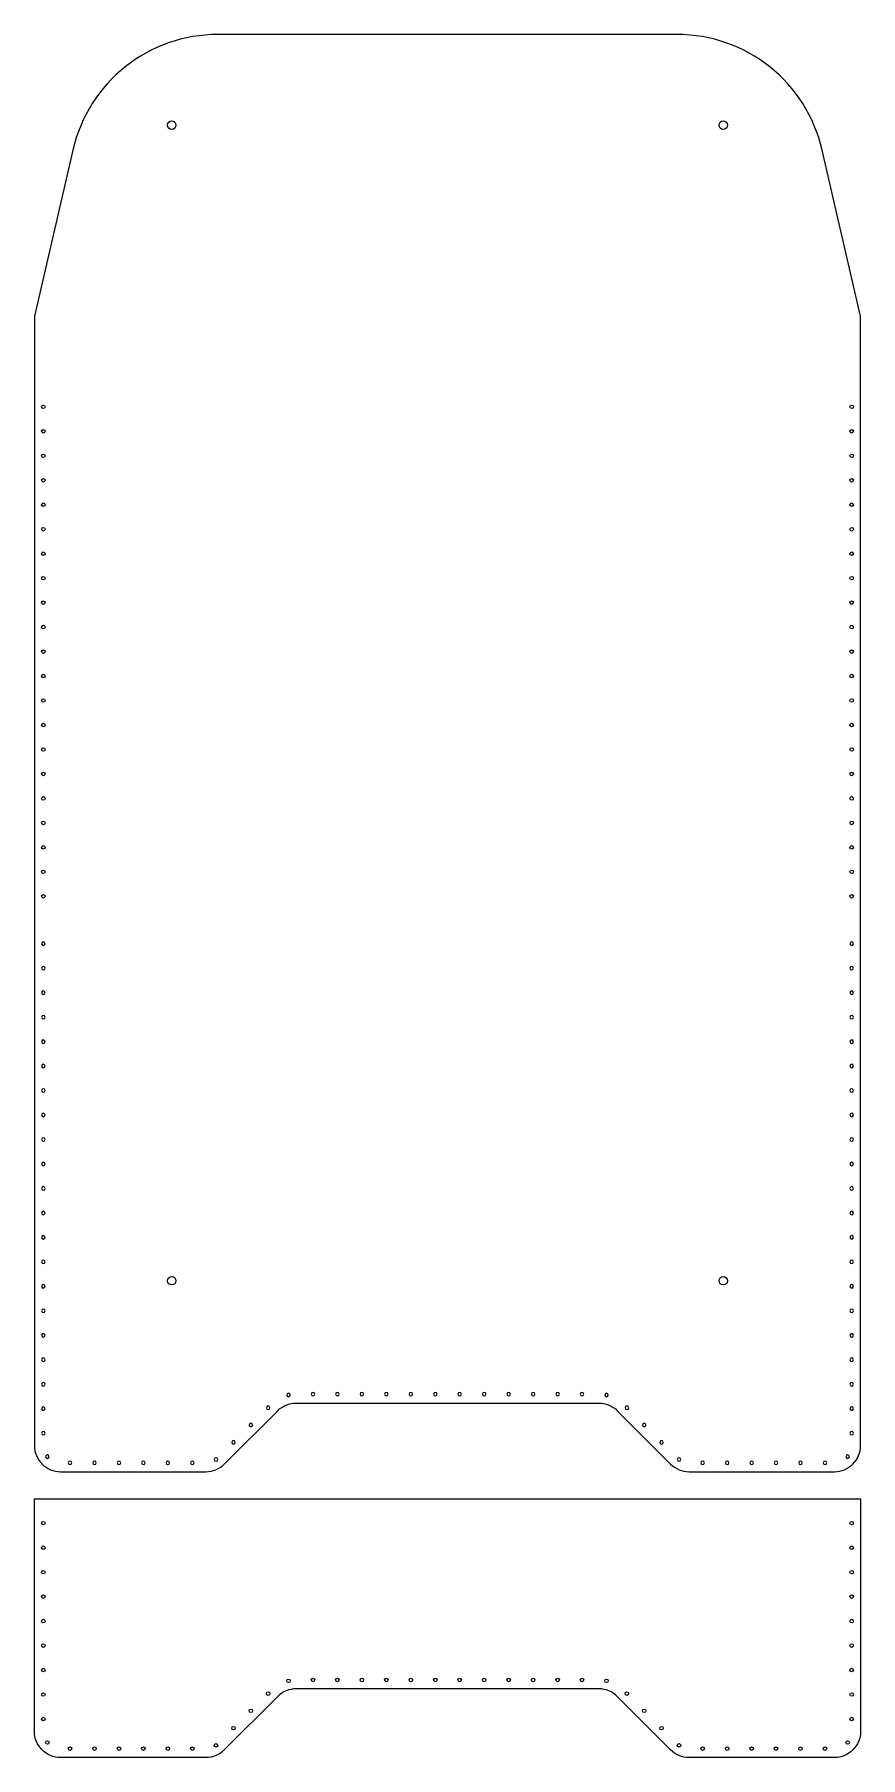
# Model space of a CAD drawing. Header units: millimetres. Extents: x 2664 to 3013, y 1177 to 1905.
import ezdxf

# ---------------------------------------------------------------- set-up
doc = ezdxf.new("R2010")
doc.units = ezdxf.units.MM

# ---------------------------------------------------------------- blocks, each defined once
blk = doc.blocks.new('*U9')
blk.add_circle((0, 0), 0.75)
blk = doc.blocks.new('*U11')
at = {"color": 0, "linetype": 'ByBlock', "lineweight": -2, "transparency": 16777216}
for p, rotation in [((2668.95, 1757.28), 49.9662518649373), ((2740.23, 1758.46), 323.7334094641539), ((2935.77, 1758.46), 36.26659053584745), ((3007.05, 1757.28), 310.0337481350643), ((2667.25, 1747.35), 90), ((2747.6, 1751.21), 314.9999999999997), ((2928.4, 1751.21), 44.99999999999992), ((3008.75, 1747.35), 269.9999999999999), ((2754.91, 1743.91), 314.9999999999997), ((2921.09, 1743.91), 44.99999999999992), ((2667.25, 1737.01), 90), ((2762.22, 1736.6), 314.9999999999997), ((2770.84, 1731.22), 347.4013014827826), ((2905.16, 1731.22), 12.59869851721642), ((2913.79, 1736.6), 44.99999999999992), ((3008.75, 1737.01), 269.9999999999999), ((2667.25, 1726.67), 90), ((3008.75, 1726.67), 269.9999999999999), ((2667.25, 1716.34), 90), ((3008.75, 1716.34), 269.9999999999999), ((2667.25, 1706), 90), ((3008.75, 1706), 269.9999999999999), ((2667.25, 1695.66), 90), ((3008.75, 1695.66), 269.9999999999999), ((2667.25, 1685.33), 90), ((3008.75, 1685.33), 269.9999999999999), ((2667.25, 1674.99), 90), ((3008.75, 1674.99), 269.9999999999999), ((2667.25, 1664.65), 90), ((3008.75, 1664.65), 269.9999999999999), ((2667.25, 1654.32), 90), ((3008.75, 1654.32), 269.9999999999999), ((2667.25, 1643.98), 90), ((3008.75, 1643.98), 269.9999999999999), ((2667.25, 1633.64), 90), ((3008.75, 1633.64), 269.9999999999999), ((2667.25, 1623.31), 90), ((3008.75, 1623.31), 269.9999999999999), ((2667.25, 1612.97), 90), ((3008.75, 1612.97), 269.9999999999999), ((2667.25, 1602.63), 90), ((3008.75, 1602.63), 269.9999999999999), ((2667.25, 1592.3), 90), ((3008.75, 1592.3), 269.9999999999999), ((2667.25, 1581.96), 90), ((3008.75, 1581.96), 269.9999999999999), ((2667.25, 1571.63), 90), ((3008.75, 1571.63), 269.9999999999999), ((2667.25, 1561.29), 90), ((3008.75, 1561.29), 269.9999999999999), ((2667.25, 1550.95), 90), ((3008.75, 1550.95), 269.9999999999999), ((2667.25, 1540.62), 90), ((3008.75, 1540.62), 269.9999999999999)]:
    blk.add_blockref('*U9', p, dxfattribs=dict(at, rotation=rotation))
for p in [(2678.52, 1759.87), (2688.85, 1759.87), (2699.19, 1759.87), (2709.52, 1759.87), (2719.86, 1759.87), (2730.2, 1759.87), (2945.8, 1759.87), (2956.14, 1759.87), (2966.48, 1759.87), (2976.81, 1759.87), (2987.15, 1759.87), (2997.49, 1759.87), (2781.15, 1730.87), (2791.49, 1730.87), (2801.82, 1730.87), (2812.16, 1730.87), (2822.5, 1730.87), (2832.83, 1730.87), (2843.17, 1730.87), (2853.51, 1730.87), (2863.84, 1730.87), (2874.18, 1730.87), (2884.52, 1730.87), (2894.85, 1730.87)]:
    blk.add_blockref('*U9', p, dxfattribs=at)

msp = doc.modelspace()

# ---------------------------------------------------------------- linework, layer by layer
msp.add_line((2663.5, 1785.62), (2663.5, 1785.62))
for points in [[(2663.5, 1308.62, 0.414214), (2674.5, 1297.62), (2735.94, 1297.62, 0.198912), (2743.72, 1300.84), (2766.28, 1323.39, -0.198912), (2774.06, 1326.62), (2901.94, 1326.62, -0.198912), (2909.72, 1323.39), (2932.28, 1300.84, 0.198912), (2940.06, 1297.62), (3001.5, 1297.62, 0.414214), (3012.5, 1308.62), (3012.5, 1785.62), (2996.3, 1855.79, 0.349216), (2934.92, 1904.62), (2741.09, 1904.62, 0.349216), (2679.7, 1855.79), (2663.5, 1785.62)], [(2663.5, 1286.2), (3012.5, 1286.2), (3012.5, 1187.9, -0.414214), (3001.5, 1176.9), (2940.06, 1176.9, -0.198912), (2932.28, 1180.12), (2909.72, 1202.68, 0.198912), (2901.94, 1205.9), (2774.06, 1205.9, 0.198912), (2766.28, 1202.68), (2743.72, 1180.12, -0.198912), (2735.94, 1176.9), (2674.5, 1176.9, -0.414214), (2663.5, 1187.9)]]:
    msp.add_lwpolyline(points, format="xyb", close=True)
for centre, radius in [((2721.48, 1866.27), 1.8), ((2954.52, 1866.27), 1.8), ((2667.25, 1747.35), 0.75), ((3008.75, 1747.35), 0.75), ((2667.25, 1737.01), 0.75), ((3008.75, 1737.01), 0.75), ((2667.25, 1726.67), 0.75), ((3008.75, 1726.67), 0.75), ((2667.25, 1716.34), 0.75), ((3008.75, 1716.34), 0.75), ((2667.25, 1706), 0.75), ((3008.75, 1706), 0.75), ((2667.25, 1695.66), 0.75), ((3008.75, 1695.66), 0.75), ((2667.25, 1685.33), 0.75), ((3008.75, 1685.33), 0.75), ((2667.25, 1674.99), 0.75), ((3008.75, 1674.99), 0.75), ((2667.25, 1664.65), 0.75), ((3008.75, 1664.65), 0.75), ((2667.25, 1654.32), 0.75), ((3008.75, 1654.32), 0.75), ((2667.25, 1643.98), 0.75), ((3008.75, 1643.98), 0.75), ((2667.25, 1633.64), 0.75), ((3008.75, 1633.64), 0.75), ((2667.25, 1623.31), 0.75), ((3008.75, 1623.31), 0.75), ((2667.25, 1612.97), 0.75), ((3008.75, 1612.97), 0.75), ((2667.25, 1602.63), 0.75), ((3008.75, 1602.63), 0.75), ((2667.25, 1592.3), 0.75), ((3008.75, 1592.3), 0.75), ((2667.25, 1581.96), 0.75), ((3008.75, 1581.96), 0.75), ((2667.25, 1571.63), 0.75), ((3008.75, 1571.63), 0.75), ((2667.25, 1561.29), 0.75), ((3008.75, 1561.29), 0.75), ((2667.25, 1550.95), 0.75), ((3008.75, 1550.95), 0.75), ((2667.25, 1540.62), 0.75), ((3008.75, 1540.62), 0.75), ((2721.48, 1378.27), 1.8), ((2954.52, 1378.27), 1.8), ((2667.25, 1275.86), 0.75), ((3008.75, 1275.86), 0.75), ((2667.25, 1265.53), 0.75), ((3008.75, 1265.53), 0.75), ((2667.25, 1255.19), 0.75), ((3008.75, 1255.19), 0.75), ((2667.25, 1244.85), 0.75), ((3008.75, 1244.85), 0.75), ((2667.25, 1234.52), 0.75), ((3008.75, 1234.52), 0.75), ((2667.25, 1224.18), 0.75), ((3008.75, 1224.18), 0.75), ((2667.25, 1213.84), 0.75), ((2770.84, 1209.29), 0.75), ((2781.15, 1209.65), 0.75), ((2791.49, 1209.65), 0.75), ((2801.82, 1209.65), 0.75), ((2812.16, 1209.65), 0.75), ((2822.5, 1209.65), 0.75), ((2832.83, 1209.65), 0.75), ((2843.17, 1209.65), 0.75), ((2853.51, 1209.65), 0.75), ((2863.84, 1209.65), 0.75), ((2874.18, 1209.65), 0.75), ((2884.52, 1209.65), 0.75), ((2894.85, 1209.65), 0.75), ((2905.16, 1209.29), 0.75), ((3008.75, 1213.84), 0.75), ((2667.25, 1203.51), 0.75), ((2762.22, 1203.92), 0.75), ((2913.79, 1203.92), 0.75), ((3008.75, 1203.51), 0.75), ((2667.25, 1193.17), 0.75), ((2754.91, 1196.61), 0.75), ((2921.09, 1196.61), 0.75), ((3008.75, 1193.17), 0.75), ((2747.6, 1189.3), 0.75), ((2928.4, 1189.3), 0.75), ((2668.95, 1183.24), 0.75), ((2678.52, 1180.65), 0.75), ((2688.85, 1180.65), 0.75), ((2699.19, 1180.65), 0.75), ((2709.52, 1180.65), 0.75), ((2719.86, 1180.65), 0.75), ((2730.2, 1180.65), 0.75), ((2740.23, 1182.05), 0.75), ((2935.77, 1182.05), 0.75), ((2945.8, 1180.65), 0.75), ((2956.14, 1180.65), 0.75), ((2966.48, 1180.65), 0.75), ((2976.81, 1180.65), 0.75), ((2987.15, 1180.65), 0.75), ((2997.49, 1180.65), 0.75), ((3007.05, 1183.24), 0.75)]:
    msp.add_circle(centre, radius)

# ---------------------------------------------------------------- block references
at = {"xscale": -1, "rotation": 180}
msp.add_blockref('*U11', (0, 3061.23), dxfattribs=at)

doc.saveas('drawing.dxf')
